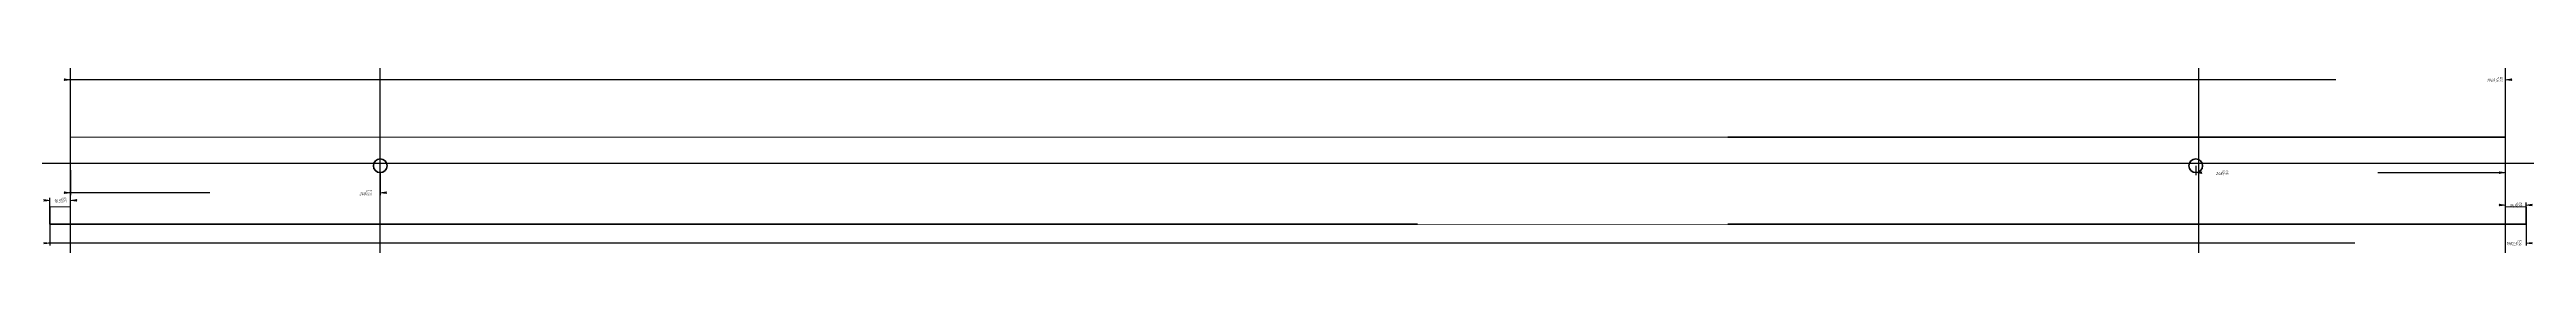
# Model space of a CAD drawing. Header units: millimetres. Extents: x -3 to 1980, y 113 to 250.
import ezdxf

# ---------------------------------------------------------------- set-up
doc = ezdxf.new("R2010")
doc.units = ezdxf.units.MM
for name, pattern in [('K5LT32768', [0]), ('K5LT32771', [0]), ('K5LT_THIN', [0])]:
    doc.linetypes.add(name, pattern=pattern)
doc.layers.add('Системный слой', color=7, linetype='Continuous')
doc.styles.add('KDIMTEXTSTYLE', font='GOST_AU.SHX', dxfattribs={"width": 0.96, "oblique": 15, "height": 5})
doc.dimstyles.new('KDIMSTYLE (1.00)', dxfattribs={"dimtxt": 5, "dimasz": 1, "dimexe": 2, "dimexo": 0, "dimgap": 1, "dimtad": 1, "dimtxsty": 'KDIMTEXTSTYLE', "dimsah": 1, "dimcen": 0, "dimdle": 1, "dimadec": 0, "dimazin": 0, "dimtfac": 0.667, "dimtmove": 0, "dimatfit": 3, "dimfxl": 1, "dimtvp": 1, "dimtolj": 1, "dimtzin": 0, "dimarcsym": 0})

# ---------------------------------------------------------------- blocks, each defined once
blk = doc.blocks.new('KDIMARROW_01')
blk.add_hatch(color=0).paths.add_polyline_path([(0, 0), (-5, 0.658262491226197), (-4.5, 6e-16), (-5, -0.6582624912261956)])
at = {"color": 0, "linetype": 'K5LT_THIN', "lineweight": 18}
for p, q in [((-4.5, 6e-16), (-5, 0.658262491226197)), ((-5, 0.658262491226197), (0, 0)), ((0, 0), (-5, -0.6582624912261956)), ((-5, -0.6582624912261956), (-4.5, 6e-16))]:
    blk.add_line(p, q, dxfattribs=at)
at = {"layer": 'Системный слой', "color": 0, "linetype": 'K5LT_THIN', "lineweight": 18}
blk.add_line((0, 0), (-1, 0), dxfattribs=at)

msp = doc.modelspace()

# ---------------------------------------------------------------- linework, layer by layer
at = {"color": 5, "linetype": 'K5LT32771', "lineweight": 60, "true_color": 0x0000ff}
for p, q in [((1340.394038278136, 200.3084297277685), (1963.090529110903, 200.3084297277685)), ((1340.394038278136, 130.3084297277685), (1963.090529110903, 130.3084297277685))]:
    msp.add_line(p, q, dxfattribs=at)
at = {"color": 5, "linetype": 'K5LT32768', "lineweight": 60, "true_color": 0x0000ff}
for p, q in [((-2.909470889097387, 130.3084297277685), (-2.909470889097386, 144.3084297277685)), ((1979.590529110903, 144.3084297277685), (1979.590529110903, 130.3084297277685)), ((1092.151758082093, 130.3084297277685), (-2.909470889097403, 130.3084297277685)), ((1979.590529110903, 130.3084297277685), (1963.090529110903, 130.3084297277685))]:
    msp.add_line(p, q, dxfattribs=at)
at = {"color": 9, "true_color": 0xdca5c1}
for p, direction in [((261.5905291109026, 179.3084297277685), (6.123233995736766e-17, 1)), ((1717.590529110903, 179.3084297277685), (6.123233995736766e-17, 1)), ((261.5905291109026, 179.3084297277685), (1, 0))]:
    msp.add_xline(p, direction, dxfattribs=at)
at = {"color": 5, "linetype": 'K5LT32768', "true_color": 0x0000ff, "const_width": 0.6}
for points in [[(13.59052911090262, 147.3084297277685), (13.59052911090262, 200.3084297277685), (1092.151758082093, 200.3084297277685)], [(1092.151758082093, 200.3084297277685), (1340.394038278136, 200.3084297277685)], [(1963.090529110903, 200.3084297277685), (1963.090529110903, 147.3084297277685)], [(-2.909470889097386, 144.3084297277685), (13.59052911090266, 144.3084297277685), (13.59052911090262, 147.3084297277685)], [(1979.590529110903, 144.3084297277685), (1963.090529110903, 144.3084297277685), (1963.090529110903, 147.3084297277685)], [(1340.394038278136, 130.3084297277685), (1092.151758082093, 130.3084297277685)]]:
    msp.add_lwpolyline(points, dxfattribs=at)
at = {"color": 5, "linetype": 'K5LT32771', "lineweight": 60, "true_color": 0x0000ff}
for centre in [(261.5905291109026, 177.3084297277685), (1715.090529110902, 177.3084297277685)]:
    msp.add_circle(centre, 5.5, dxfattribs=at)
at = {"layer": 'Системный слой', "color": 9, "true_color": 0xdca5c1}
for p in [(13.59052911090262, 173.8084297277685), (1963.090529110903, 147.8084297277685)]:
    msp.add_xline(p, (6.123233995736766e-17, 1), dxfattribs=at)

# ---------------------------------------------------------------- dimensions: what is measured, and where the dimension line sits
at = {"layer": 'Системный слой', "color": 7}
for base, p1, p2, location, override in [((13.59052911090262, 246.3813213505209), (1963.090529110903, 200.3084297277685), (13.59052911090262, 200.3084297277685), (1954.347769406313, 246.3813213505209), {"dimexo": 0, "dimpost": '\\H2.5;\\W0.965;\\Q15;<>\\H0.65x;\\S1,85^ 1,85;\\H1.5x;', "dimblk1": 'KDIMARROW_01', "dimblk2": 'KDIMARROW_01', "dimse1": 0, "dimse2": 0, "dimclrt": 7, "dimtolj": 1}), ((13.59052911090262, 155.6120466219028), (261.5905291109026, 171.8084297277685), (13.59052911090262, 173.8084297277685), (249.8186022310198, 155.6120466219028), {"dimexo": 0, "dimpost": '\\H2.5;\\W0.965;\\Q15;<>\\H0.65x;\\S0,575^ 0,575;\\H1.5x;', "dimblk1": 'KDIMARROW_01', "dimblk2": 'KDIMARROW_01', "dimse1": 0, "dimse2": 0, "dimclrt": 7, "dimtolj": 1}), ((1963.090529110903, 171.8084297277684), (1715.090529110902, 177.3084297277685), (1963.090529110903, 147.3084297277685), (1736.090529110903, 171.8084297277686), {"dimexo": 0, "dimpost": '\\H2.5;\\W0.965;\\Q15;<>\\H0.65x;\\S0,575^ 0,575;\\H1.5x;', "dimblk1": 'KDIMARROW_01', "dimblk2": 'KDIMARROW_01', "dimse1": 0, "dimse2": 0, "dimclrt": 7, "dimtolj": 1}), ((-2.909470889097386, 149.5360242909548), (13.59052911090266, 144.3084297277685), (-2.909470889097386, 144.3084297277685), (5.340529110902636, 149.5360242909548), {"dimexo": 0, "dimpost": '\\H2.5;\\W0.965;\\Q15;<>\\H0.65x;\\S0,215^ 0,215;\\H1.5x;', "dimblk1": 'KDIMARROW_01', "dimblk2": 'KDIMARROW_01', "dimse1": 0, "dimse2": 0, "dimclrt": 7, "dimtolj": 1}), ((1963.090529110903, 145.8084297277685), (1979.590529110903, 144.3084297277685), (1963.090529110903, 144.3084297277685), (1971.340529110903, 145.8084297277685), {"dimexo": 0, "dimpost": '\\H2.5;\\W0.965;\\Q15;<>\\H0.65x;\\S0,215^ 0,215;\\H1.5x;', "dimblk1": 'KDIMARROW_01', "dimblk2": 'KDIMARROW_01', "dimse1": 0, "dimse2": 0, "dimclrt": 7, "dimtolj": 1}), ((-2.909470889097387, 115.1530805790159), (1979.590529110903, 137.3084297277685), (-2.909470889097387, 137.3084297277685), (1969.748551037783, 115.1530805790159), {"dimexo": 0, "dimpost": '\\H2.5;\\W0.965;\\Q15;<>\\H0.65x;\\S1,85^ 1,85;\\H1.5x;', "dimblk1": 'KDIMARROW_01', "dimblk2": 'KDIMARROW_01', "dimse1": 0, "dimse2": 0, "dimclrt": 7, "dimtolj": 1})]:
    msp.add_linear_dim(base=base, p1=p1, p2=p2, location=location, dimstyle='KDIMSTYLE (1.00)', override=override, dxfattribs=at).render()

doc.saveas('drawing.dxf')
